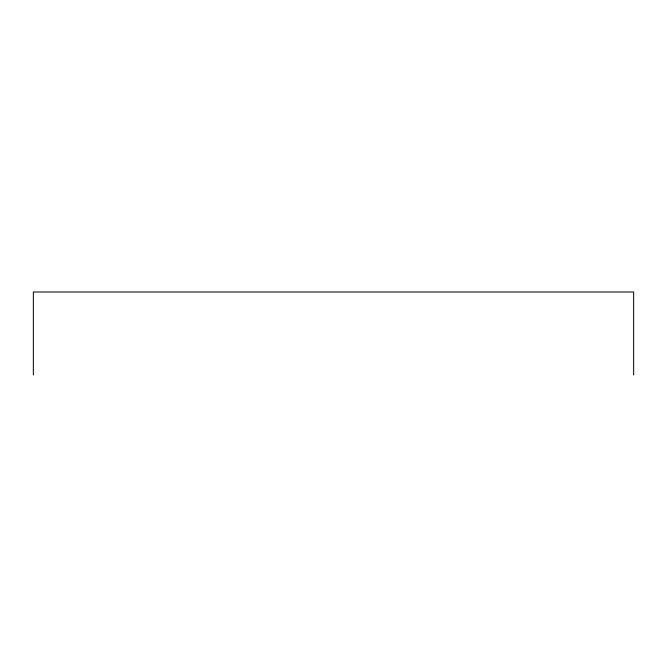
<?xml version="1.0" encoding="UTF-8"?>
<svg xmlns="http://www.w3.org/2000/svg" width="667" height="667" viewBox="0 0 667 667"><rect width="100%" height="100%" fill="white"/><g stroke="black" fill="none" stroke-linecap="round" stroke-linejoin="round"><path stroke-width="1" d="M633.65 375.004L633.65 291.996L33.35 291.996L33.35 375.004"/></g></svg>
